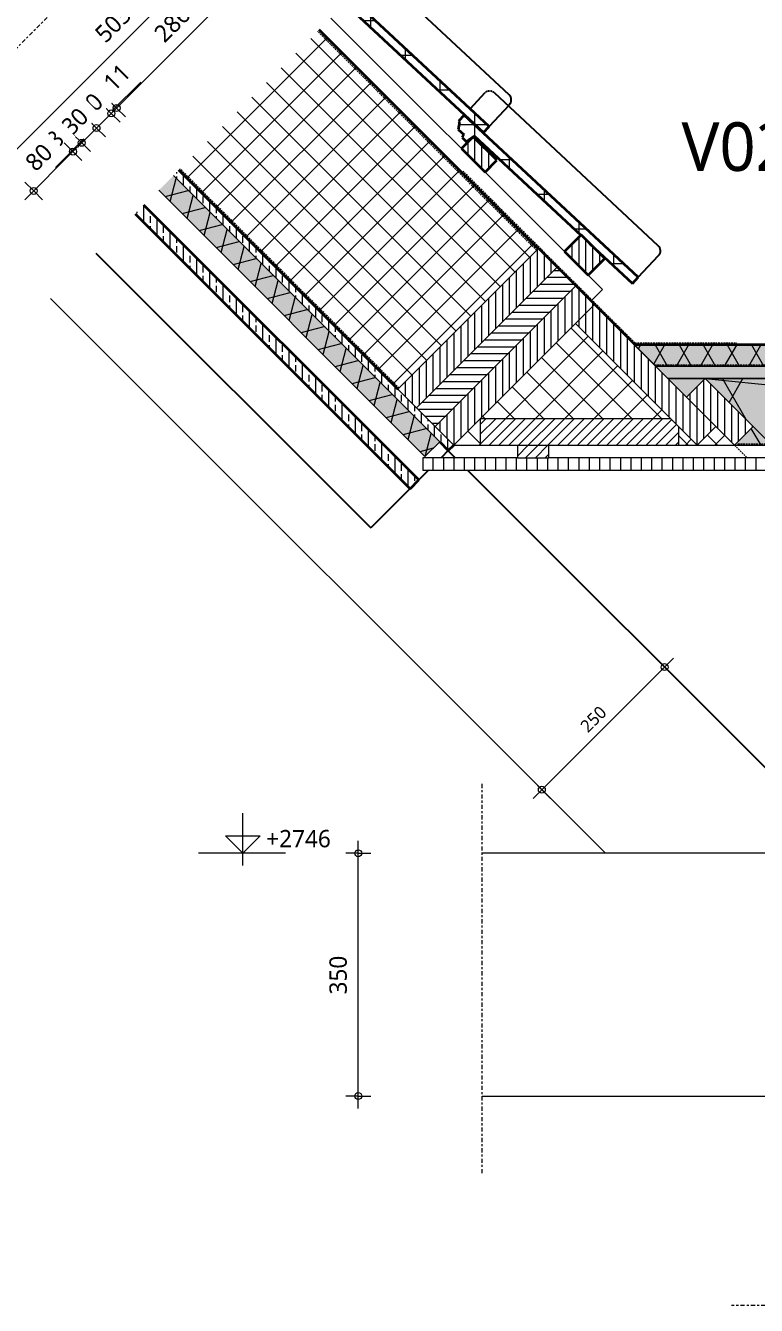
# Model space of a CAD drawing. Header units: millimetres. Extents: x 1789 to 13769, y 2055 to 27197.
# Drawn here: x 11203 to 12256, y 12398 to 14243 of the extents above; entities that cross this region are included whole.
import ezdxf

# ---------------------------------------------------------------- set-up
doc = ezdxf.new("R2010")
doc.units = ezdxf.units.MM
doc.linetypes.add('MV_center', pattern=[15, 6, -3, 3, -3])
doc.linetypes.add('MV_hidden', pattern=[3.75, 2.5, -1.25])
for name, color, linetype, lineweight in [('A-ANNO-DIMS', 211, 'Continuous', 13), ('A-ANNO-DIMS-10', 211, 'Continuous', 13), ('A-DETL', 90, 'Continuous', 13), ('A-DETL-GENF', 92, 'Continuous', 18), ('A-DETL-MEDM', 33, 'Continuous', 18), ('G-ANNO-TEXT', 231, 'Continuous', 13)]:
    doc.layers.add(name, color=color, linetype=linetype, lineweight=lineweight)
doc.styles.add('Segoe UI_2', font='segoeui.ttf', dxfattribs={"height": 25})
doc.styles.add('Segoe UI_3', font='segoeui.ttf', dxfattribs={"height": 70})
doc.styles.add('Segoe UI_6', font='segoeui.ttf', dxfattribs={"height": 18})
doc.dimstyles.new('1_8_mm', dxfattribs={"dimscale": 304.8, "dimtxt": 18.852551, "dimasz": 0.032808, "dimexe": 0.059055, "dimexo": 0.0625, "dimgap": 0.016404, "dimtad": 1, "dimdec": 0, "dimzin": 0, "dimdsep": 46, "dimtxsty": 'Segoe UI_6', "dimblk1": 'DOTBLANK', "dimblk2": 'DOTBLANK', "dimsah": 1, "dimcen": 0.09, "dimdle": 0.059055, "dimazin": 0, "dimtfac": 1, "dimtdec": 4, "dimtix": 1, "dimtmove": 0, "dimatfit": 3, "dimfxl": 0.059055, "dimfxlon": 1, "dimtvp": 1, "dimtfill": 1, "dimtolj": 1, "dimtzin": 0, "dimarcsym": 2})
doc.dimstyles.new('2_5_mm_2', dxfattribs={"dimscale": 304.8, "dimtxt": 26.184099, "dimasz": 0.032808, "dimexe": 0.059055, "dimexo": 0.0625, "dimgap": 0.029528, "dimtad": 1, "dimdec": 0, "dimzin": 0, "dimdsep": 46, "dimtxsty": 'Segoe UI_2', "dimblk1": 'DOTBLANK', "dimblk2": 'DOTBLANK', "dimsah": 1, "dimcen": 0.09, "dimdle": 0.059055, "dimazin": 0, "dimtfac": 1, "dimtdec": 4, "dimtix": 1, "dimtmove": 1, "dimatfit": 3, "dimfxl": 0.059055, "dimfxlon": 1, "dimtvp": 1, "dimtfill": 1, "dimtolj": 1, "dimtzin": 0, "dimarcsym": 2})
doc.dimstyles.new('2_5_mm_4', dxfattribs={"dimscale": 304.8, "dimtxt": 26.184099, "dimasz": 0.032808, "dimexe": 0.059055, "dimexo": 0.0625, "dimgap": 0.029528, "dimtad": 1, "dimdec": 0, "dimzin": 0, "dimdsep": 46, "dimtxsty": 'Segoe UI_2', "dimblk1": 'DOTBLANK', "dimblk2": 'DOTBLANK', "dimsah": 1, "dimcen": 0.09, "dimdle": 0.059055, "dimazin": 0, "dimtfac": 1, "dimtdec": 4, "dimtix": 1, "dimtmove": 0, "dimatfit": 3, "dimfxl": 0.059055, "dimfxlon": 1, "dimtvp": 1, "dimtfill": 1, "dimtolj": 1, "dimtzin": 0, "dimarcsym": 2})
pattern_1 = [(0, (0, 0), (0, 50), []), (90, (0, 0), (-50, 3e-15), [])]
pattern_2 = [(90, (0, 0), (-10, 6e-16), [])]
pattern_3 = [(90, (0, 0), (-19.05, 1e-15), []), (90, (9.525, 0), (-19.05, 1e-15), [9.525, -4.762])]
pattern_4 = [(60, (-2380.567, 120.812), (-25.98076, 15), []), (120, (-2380.567, 120.812), (-25.98076, -15), [])]
pattern_5 = [(45, (0, 0), (-7.071068, 7.071068), [])]

# ---------------------------------------------------------------- blocks, each defined once
blk = doc.blocks.new('NLRS_00_DI_maskeer - Type 1-4234716-Details Restauratie 1-10')
at = {"layer": 'A-DETL-GENF', "linetype": 'MV_center'}
blk.add_line((-100, 0), (461.2, 0), dxfattribs=at)
blk = doc.blocks.new('42 isolatie - Type 1-3773657-Details Restauratie 1-10')
at = {"layer": 'A-DETL-GENF'}
blk.add_hatch(color=256, dxfattribs=at).paths.add_polyline_path([(0.3, 30.8), (0.3, 0.8), (542.9, 0.8), (542.9, 30.8), (17.3, 30.8)])
at = {"layer": 'A-DETL-GENF', "lineweight": 13}
h = blk.add_hatch(dxfattribs=at)
h.set_pattern_fill('FP_13', color=256, style=0, pattern_type=2)
h.set_pattern_definition(pattern_4)
h.paths.add_polyline_path([(0.3, 30.8), (0.3, 0.8), (542.9, 0.8), (542.9, 30.8), (17.3, 30.8)])
at = {"layer": 'A-DETL-GENF'}
for p, q in [((542.9, 30.8), (0.3, 30.8)), ((0.3, 30.8), (0.3, 0.8)), ((542.9, 30.8), (0.3, 30.8)), ((0.3, 30.8), (0.3, 0.8)), ((0.3, 0.8), (542.9, 0.8)), ((0.3, 0.8), (542.9, 0.8))]:
    blk.add_line(p, q, dxfattribs=at)
blk = doc.blocks.new('42 isolatie - Type 1-3760046-Details Restauratie 1-10')
at = {"layer": 'A-DETL-GENF'}
blk.add_hatch(color=256, dxfattribs=at).paths.add_polyline_path([(944.2, 0.8), (914.2, 30.8), (-29.7, 30.8), (0.3, 0.8), (914.2, 0.8)])
at = {"layer": 'A-DETL-GENF', "lineweight": 13}
h = blk.add_hatch(dxfattribs=at)
h.set_pattern_fill('FP_13', color=256, style=0, pattern_type=2)
h.set_pattern_definition(pattern_4)
h.paths.add_polyline_path([(944.2, 0.8), (914.2, 30.8), (-29.7, 30.8), (0.3, 0.8), (914.2, 0.8)])
at = {"layer": 'A-DETL-GENF'}
for p, q in [((914.2, 30.8), (-29.7, 30.8)), ((-29.7, 30.8), (0.3, 0.8)), ((-29.7, 30.8), (0.3, 0.8)), ((944.2, 0.8), (914.2, 30.8)), ((0.3, 0.8), (814.4, 0.8))]:
    blk.add_line(p, q, dxfattribs=at)
blk = doc.blocks.new('42 isolatie - Type 1-3760047-Details Restauratie 1-10')
at = {"layer": 'A-DETL-GENF'}
h = blk.add_hatch(color=256, dxfattribs=at)
h.paths.add_polyline_path([(-42, 96.8), (-95.7, 96.8), (-68.9, 69.9)])
h.paths.add_polyline_path([(907.4, 0.8), (914, 0.8), (914, 96.8), (-42, 96.8), (27.1, 27.7), (0.3, 0.8), (691.7, 0.9), (691.6, 1.2), (691.6, 1.4), (689.5, 3), (689.8, 3.5), (694.1, 3), (694.6, 2.7), (694, 2.3), (693.8, 1.8), (693.7, 1.2), (693.9, 0.8), (695.5, 0.9), (695.8, 1.2), (696.5, 0.9), (696.8, 0.8), (697.8, 0.9), (697.8, 2.1), (696.8, 2.1), (696.8, 1.3), (695.4, 1.3), (695.3, 1.1), (694.7, 0.9), (694.4, 1.2), (694.5, 1.8), (694.8, 2.6), (695.5, 3.1), (696.4, 3.3), (712.5, 3.2), (713.4, 2.7), (713.8, 2.5), (714.3, 1.8), (714.7, 0.8), (901.7, 0.8)])
h.paths.add_polyline_path([(711.7, 0.8), (713.4, 0.8), (713.2, 1.3), (713, 1.6), (712.5, 1.9), (712.2, 2.1), (711.7, 2.1), (698.6, 2.1), (698.6, 0.8), (700.7, 0.8)])
at = {"layer": 'A-DETL-GENF', "lineweight": 13}
h = blk.add_hatch(dxfattribs=at)
h.set_pattern_fill('FP_70', color=256, style=0, pattern_type=2)
h.set_pattern_definition([(60, (0, 0), (-87.295, 50.4), []), (120, (0, 0), (-87.295, -50.4), [])])
h.paths.add_polyline_path([(-42, 96.8), (-95.7, 96.8), (-68.9, 69.9)])
h.paths.add_polyline_path([(907.4, 0.8), (914, 0.8), (914, 96.8), (-42, 96.8), (27.1, 27.7), (0.3, 0.8), (691.7, 0.9), (691.6, 1.2), (691.6, 1.4), (689.5, 3), (689.8, 3.5), (694.1, 3), (694.6, 2.7), (694, 2.3), (693.8, 1.8), (693.7, 1.2), (693.9, 0.8), (695.5, 0.9), (695.8, 1.2), (696.5, 0.9), (696.8, 0.8), (697.8, 0.9), (697.8, 2.1), (696.8, 2.1), (696.8, 1.3), (695.4, 1.3), (695.3, 1.1), (694.7, 0.9), (694.4, 1.2), (694.5, 1.8), (694.8, 2.6), (695.5, 3.1), (696.4, 3.3), (712.5, 3.2), (713.4, 2.7), (713.8, 2.5), (714.3, 1.8), (714.7, 0.8), (901.7, 0.8)])
h.paths.add_polyline_path([(711.7, 0.8), (713.4, 0.8), (713.2, 1.3), (713, 1.6), (712.5, 1.9), (712.2, 2.1), (711.7, 2.1), (698.6, 2.1), (698.6, 0.8), (700.7, 0.8)])
at = {"layer": 'A-DETL-GENF'}
for p, q in [((914, 96.8), (-95.7, 96.8)), ((914, 96.8), (907.4, 96.8)), ((0.3, 0.8), (65.2, 0.8)), ((0.3, 0.8), (65.2, 0.8)), ((65.2, 0.8), (110.2, 0.8)), ((110.2, 0.8), (470.2, 0.8)), ((110.2, 0.8), (470.2, 0.8)), ((470.2, 0.8), (515.2, 0.8)), ((515.2, 0.8), (664, 0.8)), ((515.2, 0.8), (664, 0.8)), ((664.8, 0.8), (691.6, 0.8)), ((664.8, 0.8), (691.6, 0.8)), ((693.9, 0.8), (695.3, 0.8)), ((693.9, 0.8), (695.3, 0.8)), ((696.6, 0.8), (697.8, 0.8)), ((696.6, 0.8), (697.8, 0.8)), ((698.6, 0.8), (713.4, 0.8)), ((698.6, 0.8), (713.4, 0.8)), ((714.6, 0.8), (736, 0.8)), ((714.6, 0.8), (736, 0.8)), ((736, 0.8), (781, 0.8)), ((781, 0.8), (901.7, 0.8)), ((781, 0.8), (901.7, 0.8)), ((901.7, 0.8), (914, 0.8)), ((907.4, 0.8), (914, 0.8))]:
    blk.add_line(p, q, dxfattribs=at)
blk = doc.blocks.new('00 plaatmateriaal - d_18 mm-3307143-Details Restauratie 1-10')
at = {"layer": 'A-DETL-GENF', "lineweight": 13}
h = blk.add_hatch(dxfattribs=at)
h.set_pattern_fill('FP_26', color=256, style=0, pattern_type=2)
h.set_pattern_definition([(270, (0, 0), (-15, -9e-16), [])])
h.paths.add_polyline_path([(51, 18), (0, 18), (0, 0), (970, 0), (970, 18), (411, 18)])
at = {"layer": 'A-DETL-MEDM'}
for p, q in [((970, 18), (0, 18)), ((0, 18), (0, 0)), ((0, 0), (6, 0)), ((51, 0), (411, 0)), ((456, 0), (788.8, 0)), ((833.8, 0), (970, 0)), ((970, 0), (970, 18))]:
    blk.add_line(p, q, dxfattribs=at)
blk = doc.blocks.new('NLRS_00_DI_maskeer - Type 1-4234699-Details Restauratie 1-10')
at = {"layer": 'A-DETL-GENF', "linetype": 'MV_center'}
blk.add_line((-100, 0), (819, 0), dxfattribs=at)
blk = doc.blocks.new('NLRS_00_DI_maskeer - Type 1-4234711-Details Restauratie 1-10')
at = {"layer": 'A-DETL-GENF', "linetype": 'MV_center'}
blk.add_line((840.8, 0), (-100, 0), dxfattribs=at)
blk = doc.blocks.new('DIMBLOCK362-Details Restauratie 1-10')
at = {"layer": 'A-ANNO-DIMS-10'}
for p, q in [((11681.9, 12682.1), (11681.9, 13068.1)), ((11681.9, 13050.1), (11663.9, 13050.1)), ((11681.9, 13050.1), (11699.9, 13050.1)), ((11681.9, 12700.1), (11663.9, 12700.1)), ((11681.9, 12700.1), (11699.9, 12700.1))]:
    blk.add_line(p, q, dxfattribs=at)
for centre in [(11681.9, 13050.1), (11681.9, 12700.1)]:
    blk.add_circle(centre, 5, dxfattribs=at)
at = {"layer": 'A-ANNO-DIMS-10', "color": 0, "insert": (11640.3, 12846.5), "char_height": 25, "width": 68.555, "attachment_point": 1, "rotation": 90, "line_spacing_factor": 1.142579, "style": 'Segoe UI_2', "bg_fill": 3, "box_fill_scale": 1.25, "bg_fill_color": 9, "bg_fill_true_color": 13158600, "bg_fill_transparency": 0}
blk.add_mtext('350', dxfattribs=at)
blk = doc.blocks.new('_DotBlank')
at = {"color": 0, "linetype": 'ByBlock', "lineweight": -2}
blk.add_line((-0.5, 0), (-1, 0), dxfattribs=at)
blk.add_circle((0, 0), 0.5, dxfattribs=at)
blk = doc.blocks.new('DIMBLOCK405-Details Restauratie 1-10')
at = {"layer": 'A-ANNO-DIMS-10'}
for p, q in [((11536, 14326.3), (11523.2, 14339)), ((11536, 14326.3), (11333.7, 14124)), ((11536, 14326.3), (11548.7, 14313.5)), ((11333.7, 14124), (11321, 14136.8)), ((11333.7, 14124), (11346.4, 14111.3))]:
    blk.add_line(p, q, dxfattribs=at)
for centre in [(11536, 14326.3), (11333.7, 14124)]:
    blk.add_circle(centre, 5, dxfattribs=at)
at = {"layer": 'A-ANNO-DIMS-10', "color": 0, "insert": (11385.2, 14234.4), "char_height": 25, "width": 68.555, "attachment_point": 1, "rotation": 45, "line_spacing_factor": 1.142579, "style": 'Segoe UI_2', "bg_fill": 3, "box_fill_scale": 1.25, "bg_fill_color": 9, "bg_fill_true_color": 13158600, "bg_fill_transparency": 0}
blk.add_mtext('286', dxfattribs=at)
blk = doc.blocks.new('DIMBLOCK406-Details Restauratie 1-10')
at = {"layer": 'A-ANNO-DIMS-10'}
for p, q in [((11368.4, 14161.3), (11327.3, 14120.2)), ((11325.9, 14116.2), (11313.2, 14129)), ((11333.7, 14124), (11321, 14136.8)), ((11333.7, 14124), (11325.9, 14116.2)), ((11325.9, 14116.2), (11338.7, 14103.5)), ((11327.3, 14120.2), (11329.8, 14120.1)), ((11333.7, 14124), (11346.4, 14111.3))]:
    blk.add_line(p, q, dxfattribs=at)
for centre in [(11333.7, 14124), (11325.9, 14116.2)]:
    blk.add_circle(centre, 5, dxfattribs=at)
at = {"layer": 'A-ANNO-DIMS-10', "color": 0, "insert": (11312, 14163.8), "char_height": 25, "width": 45.703, "attachment_point": 1, "rotation": 45, "line_spacing_factor": 1.142579, "style": 'Segoe UI_2', "bg_fill": 3, "box_fill_scale": 1.25, "bg_fill_color": 9, "bg_fill_true_color": 13158600, "bg_fill_transparency": 0}
blk.add_mtext('11', dxfattribs=at)
blk = doc.blocks.new('DIMBLOCK407-Details Restauratie 1-10')
at = {"layer": 'A-ANNO-DIMS-10'}
for p, q in [((11325.9, 14116.2), (11313.2, 14129)), ((11325.9, 14116.2), (11304.7, 14095)), ((11325.9, 14116.2), (11338.7, 14103.5)), ((11304.7, 14095), (11292, 14107.8)), ((11304.7, 14095), (11317.5, 14082.3))]:
    blk.add_line(p, q, dxfattribs=at)
for centre in [(11325.9, 14116.2), (11304.7, 14095)]:
    blk.add_circle(centre, 5, dxfattribs=at)
at = {"layer": 'A-ANNO-DIMS-10', "color": 0, "insert": (11272.4, 14121.6), "char_height": 25, "width": 45.703, "attachment_point": 1, "rotation": 45, "line_spacing_factor": 1.142579, "style": 'Segoe UI_2', "bg_fill": 3, "box_fill_scale": 1.25, "bg_fill_color": 9, "bg_fill_true_color": 13158600, "bg_fill_transparency": 0}
blk.add_mtext('30', dxfattribs=at)
blk = doc.blocks.new('DIMBLOCK408-Details Restauratie 1-10')
at = {"layer": 'A-ANNO-DIMS-10'}
for p, q in [((11304.7, 14095), (11283.5, 14073.8)), ((11304.7, 14095), (11292, 14107.8)), ((11304.7, 14095), (11317.5, 14082.3)), ((11283.5, 14073.8), (11270.8, 14086.5)), ((11283.5, 14073.8), (11296.2, 14061.1))]:
    blk.add_line(p, q, dxfattribs=at)
for centre in [(11304.7, 14095), (11283.5, 14073.8)]:
    blk.add_circle(centre, 5, dxfattribs=at)
at = {"layer": 'A-ANNO-DIMS-10', "color": 0, "insert": (11251.2, 14100.4), "char_height": 25, "width": 45.703, "attachment_point": 1, "rotation": 45, "line_spacing_factor": 1.142579, "style": 'Segoe UI_2', "bg_fill": 3, "box_fill_scale": 1.25, "bg_fill_color": 9, "bg_fill_true_color": 13158600, "bg_fill_transparency": 0}
blk.add_mtext('30', dxfattribs=at)
blk = doc.blocks.new('DIMBLOCK409-Details Restauratie 1-10')
at = {"layer": 'A-ANNO-DIMS-10'}
for p, q in [((11245.5, 14038.4), (11286.5, 14079.5)), ((11270.8, 14061.1), (11258.1, 14073.8)), ((11283.5, 14073.8), (11270.8, 14086.5)), ((11283.5, 14073.8), (11270.8, 14061.1)), ((11286.5, 14079.5), (11277.2, 14067.5)), ((11283.5, 14073.8), (11296.2, 14061.1)), ((11270.8, 14061.1), (11283.5, 14048.4))]:
    blk.add_line(p, q, dxfattribs=at)
for centre in [(11283.5, 14073.8), (11270.8, 14061.1)]:
    blk.add_circle(centre, 5, dxfattribs=at)
at = {"layer": 'A-ANNO-DIMS-10', "color": 0, "insert": (11216, 14067.8), "char_height": 25, "width": 45.703, "attachment_point": 1, "rotation": 45, "line_spacing_factor": 1.142579, "style": 'Segoe UI_2', "bg_fill": 3, "box_fill_scale": 1.25, "bg_fill_color": 9, "bg_fill_true_color": 13158600, "bg_fill_transparency": 0}
blk.add_mtext('18', dxfattribs=at)
blk = doc.blocks.new('DIMBLOCK410-Details Restauratie 1-10')
at = {"layer": 'A-ANNO-DIMS-10'}
for p, q in [((11270.8, 14061.1), (11258.1, 14073.8)), ((11270.8, 14061.1), (11201.5, 13991.8)), ((11270.8, 14061.1), (11283.5, 14048.4)), ((11214.2, 14004.5), (11201.5, 14017.3)), ((11214.2, 14004.5), (11226.9, 13991.8))]:
    blk.add_line(p, q, dxfattribs=at)
for centre in [(11270.8, 14061.1), (11214.2, 14004.5)]:
    blk.add_circle(centre, 5, dxfattribs=at)
at = {"layer": 'A-ANNO-DIMS-10', "color": 0, "insert": (11199.6, 14048.8), "char_height": 25, "width": 45.703, "attachment_point": 1, "rotation": 45, "line_spacing_factor": 1.142579, "style": 'Segoe UI_2', "bg_fill": 3, "box_fill_scale": 1.25, "bg_fill_color": 9, "bg_fill_true_color": 13158600, "bg_fill_transparency": 0}
blk.add_mtext('80', dxfattribs=at)
blk = doc.blocks.new('DIMBLOCK411-Details Restauratie 1-10')
at = {"layer": 'A-ANNO-DIMS-10'}
for p, q in [((11540.2, 14415.4), (11159.1, 14034.2)), ((11527.5, 14402.6), (11514.7, 14415.4)), ((11527.5, 14402.6), (11540.2, 14389.9)), ((11171.8, 14047), (11159.1, 14059.7)), ((11171.8, 14047), (11184.5, 14034.2))]:
    blk.add_line(p, q, dxfattribs=at)
for centre in [(11527.5, 14402.6), (11171.8, 14047)]:
    blk.add_circle(centre, 5, dxfattribs=at)
at = {"layer": 'A-ANNO-DIMS-10', "color": 0, "insert": (11300, 14234), "char_height": 25, "width": 68.555, "attachment_point": 1, "rotation": 45, "line_spacing_factor": 1.142579, "style": 'Segoe UI_2', "bg_fill": 3, "box_fill_scale": 1.25, "bg_fill_color": 9, "bg_fill_true_color": 13158600, "bg_fill_transparency": 0}
blk.add_mtext('503', dxfattribs=at)
blk = doc.blocks.new('DIMBLOCK412-Details Restauratie 1-10')
at = {"layer": 'A-ANNO-DIMS-10'}
for p, q in [((11933.7, 13128.8), (12135.9, 13331)), ((12123.2, 13318.3), (12110.5, 13331)), ((12123.2, 13318.3), (12135.9, 13305.5)), ((11946.4, 13141.5), (11933.7, 13154.2)), ((11946.4, 13141.5), (11959.1, 13128.8))]:
    blk.add_line(p, q, dxfattribs=at)
for centre in [(12123.2, 13318.3), (11946.4, 13141.5)]:
    blk.add_circle(centre, 5, dxfattribs=at)
at = {"layer": 'A-ANNO-DIMS-10', "color": 0, "insert": (12000.1, 13235.5), "char_height": 18, "width": 49.359, "attachment_point": 1, "rotation": 45, "line_spacing_factor": 1.142579, "style": 'Segoe UI_6', "bg_fill": 3, "box_fill_scale": 1.25, "bg_fill_color": 9, "bg_fill_true_color": 13158600, "bg_fill_transparency": 0}
blk.add_mtext('250', dxfattribs=at)

msp = doc.modelspace()

# ---------------------------------------------------------------- hatches: boundary and pattern name
at = {"layer": 'A-DETL-GENF', "lineweight": 13}
h = msp.add_hatch(dxfattribs=at)
h.set_pattern_fill('FP_6', color=253, style=0, pattern_type=2)
h.set_pattern_definition(pattern_1)
h.paths.add_polyline_path([(11862.2, 14088.5), (11870.4, 14097.3), (11671.6, 14282.7), (11663.1, 14274.2), (11777.8, 14167.2)])
h = msp.add_hatch(dxfattribs=at)
h.set_pattern_fill('FP_4', color=251, style=0, pattern_type=2)
h.set_pattern_definition([(45, (0, 0), (-21.213203, 21.213203), []), (135, (0, 0), (-21.213203, -21.213203), [])])
h.paths.add_polyline_path([(12170.4, 13638.1), (12224.1, 13638.1), (12197.3, 13664.9)])
h.paths.add_polyline_path([(12143.7, 13638.1), (12170.4, 13638.1), (12143.7, 13664.8)])
h.paths.add_polyline_path([(11857.7, 13638.1), (11857.7, 13676.1), (11819.7, 13638.1)])
h.paths.add_polyline_path([(11857.7, 13676.1), (12132.4, 13676.1), (11995, 13813.4), (11873.4, 13691.8)])
h.paths.add_polyline_path([(11739.1, 13718.7), (11941.3, 13920.9), (11625.6, 14236.6), (11423.3, 14034.4), (11734.1, 13723.6)])
h = msp.add_hatch(dxfattribs=at)
h.set_pattern_fill('FP_6', color=253, style=0, pattern_type=2)
h.set_pattern_definition(pattern_1)
h.paths.add_polyline_path([(12077.2, 13871.2), (12085.4, 13880), (11834.5, 14113.9), (11826.3, 14105.1), (11827.8, 14103.8), (11826, 14093.1), (11834.1, 14085.6), (11831.4, 14081.3), (11837.3, 14075.8), (11849, 14084), (12002.7, 13940.7), (12003.1, 13941.1), (12015.3, 13928.9), (12037, 13908.7)])
h = msp.add_hatch(dxfattribs=at)
h.set_pattern_fill('FP_11', color=253, style=0, pattern_type=2)
h.set_pattern_definition(pattern_2)
h.paths.add_polyline_path([(11864.5, 14031.6), (11881.5, 14048.6), (11847.5, 14082.5), (11830.6, 14065.6)])
h = msp.add_hatch(dxfattribs=at)
h.set_pattern_fill('FP_3', color=250, style=0, pattern_type=2)
h.set_pattern_definition(pattern_3)
h.paths.add_polyline_path([(11811.6, 13630.6), (11819.4, 13638.3), (11423.3, 14034.4), (11415.6, 14026.6), (11804.1, 13638.1)])
h = msp.add_hatch(dxfattribs=at)
h.set_pattern_fill('FP_3', color=250, style=0, pattern_type=2)
h.set_pattern_definition(pattern_3)
h.paths.add_polyline_path([(11756.5, 13575.4), (11769.2, 13588.1), (11373.1, 13984.2), (11360.4, 13971.5), (11710.1, 13621.8)])
h = msp.add_hatch(dxfattribs=at)
h.set_pattern_fill('FP_11', color=253, style=0, pattern_type=2)
h.set_pattern_definition(pattern_2)
h.paths.add_polyline_path([(12013, 13883.1), (12037, 13907.2), (12003.1, 13941.1), (11979.1, 13917.1)])
h = msp.add_hatch(dxfattribs=at)
h.set_pattern_fill('FP_11', color=253, style=0, pattern_type=2)
h.set_pattern_definition(pattern_2)
h.paths.add_polyline_path([(11765.9, 13691.8), (11968.2, 13894), (11941.3, 13920.9), (11739.1, 13718.7), (11760.4, 13697.4)])
at = {"layer": 'A-DETL-GENF'}
msp.add_hatch(color=7, dxfattribs=at).paths.add_polyline_path([(13054.3, 13752.1), (13175.8, 13752.1), (13175.8, 13834.1), (13215.7, 13834.1), (13218.9, 13833.5), (13221.8, 13832.3), (13224.3, 13830.3), (13226.2, 13827.8), (13227.4, 13824.9), (13227.9, 13821.7), (13227.6, 13818.6), (13226.5, 13815.6), (13224.7, 13813), (13222.3, 13810.9), (13219.5, 13809.5), (13216.4, 13808.8), (13213.2, 13808.9), (13210.2, 13809.8), (13207.7, 13811.3), (13205.6, 13813.3), (13204, 13815.6), (13203, 13818.3), (13202.6, 13821.2), (13212.2, 13821.4), (13212.2, 13822.9), (13201.1, 13822.6), (13201.3, 13819.1), (13202.3, 13815.8), (13204.1, 13812.7), (13206.6, 13810.3), (13209.6, 13808.4), (13213, 13807.4), (13216.5, 13807.3), (13220, 13808.1), (13223.2, 13809.7), (13225.8, 13812), (13227.8, 13814.9), (13229.1, 13818.3), (13229.4, 13821.8), (13228.9, 13825.3), (13227.5, 13828.6), (13225.3, 13831.4), (13222.5, 13833.6), (13219.3, 13835), (13215.8, 13835.6), (13174.3, 13835.6), (13174.3, 13753.6), (13055, 13753.6), (13025, 13783.6), (12080.8, 13783.6), (11942.4, 13922), (11941.3, 13920.9), (12080.1, 13782.1), (13024.3, 13782.1)])
at = {"layer": 'A-DETL-GENF', "lineweight": 13}
h = msp.add_hatch(dxfattribs=at)
h.set_pattern_fill('FP_80', color=250, style=0, pattern_type=2)
h.set_pattern_definition([(180, (0, 0), (-1e-15, -10), [])])
h.paths.add_polyline_path([(11792.8, 13664.9), (11995, 13867.2), (11968.2, 13894), (11765.9, 13691.8)])
h = msp.add_hatch(dxfattribs=at)
h.set_pattern_fill('FP_11', color=253, style=0, pattern_type=2)
h.set_pattern_definition(pattern_2)
h.paths.add_polyline_path([(11819.7, 13638.1), (12021.9, 13840.3), (11995, 13867.2), (11792.8, 13664.9)])
h = msp.add_hatch(dxfattribs=at)
h.set_pattern_fill('FP_11', color=253, style=0, pattern_type=2)
h.set_pattern_definition(pattern_2)
h.paths.add_polyline_path([(12170.4, 13638.1), (12197.3, 13664.9), (12021.9, 13840.3), (11995, 13813.4)])
h = msp.add_hatch(dxfattribs=at)
h.set_pattern_fill('FP_16', color=253, style=0, pattern_type=2)
h.set_pattern_definition([(0, (0, 0), (0, 10), [100, 0]), (45, (0, 0), (10.0013183, 0), [14.142, -14.142]), (315, (0, 0), (10.0013183, 0), [14.142, -14.142])])
h.paths.add_polyline_path([(13131.3, 13734.1), (13175.8, 13734.1), (13175.8, 13752.1), (12110.1, 13752.1), (12128.1, 13734.1), (12924.6, 13734.1)])
h = msp.add_hatch(dxfattribs=at)
h.set_pattern_fill('FP_11', color=253, style=0, pattern_type=2)
h.set_pattern_definition(pattern_2)
h.paths.add_polyline_path([(12224.1, 13638.1), (12251, 13664.9), (12181.9, 13734.1), (12155, 13707.2), (12197.3, 13664.9)])
h = msp.add_hatch(dxfattribs=at)
h.set_pattern_fill('FP_10', color=250, style=0, pattern_type=2)
h.set_pattern_definition(pattern_5)
h.paths.add_polyline_path([(11857.7, 13638.1), (12143.7, 13638.1), (12143.7, 13664.8), (12132.4, 13676.1), (11857.7, 13676.1)])
h = msp.add_hatch(dxfattribs=at)
h.set_pattern_fill('FP_10', color=250, style=0, pattern_type=2)
h.set_pattern_definition(pattern_5)
h.paths.add_polyline_path([(11956.3, 13620.1), (11956.3, 13638.1), (11911.3, 13638.1), (11911.3, 13620.1)])

# ---------------------------------------------------------------- linework, layer by layer
at = {"layer": 'A-DETL', "lineweight": 25}
for p, q in [((11899.2, 14142.8), (11709.1, 14320.2)), ((11863.8, 14145.4), (11842.9, 14122.9)), ((11870.4, 14097.3), (11899.7, 14128.7)), ((12114.2, 13925.6), (11878, 14145.9)), ((11834.7, 14114.1), (11834.5, 14113.9)), ((11303.8, 13914.9), (11699.9, 13518.8)), ((12085.4, 13880), (12114.7, 13911.4)), ((11798.9, 13642.6), (11821.4, 13620.1)), ((11811.3, 13630.2), (11801.1, 13620.1)), ((11783.1, 13602.1), (11699.9, 13518.8)), ((11839.4, 13602.1), (12391.4, 13050.1))]:
    msp.add_line(p, q, dxfattribs=at)
at = {"layer": 'A-DETL', "lineweight": 35}
for p, q in [((11870.4, 14097.3), (11671.6, 14282.7)), ((11663.1, 14274.2), (11862.2, 14088.5)), ((11941.3, 13920.9), (11625.6, 14236.6)), ((11834.5, 14113.9), (11826.3, 14105.1)), ((12085.4, 13880), (11834.5, 14113.9)), ((11827.8, 14103.8), (11826, 14093.1)), ((11826, 14093.1), (11834.1, 14085.6)), ((11826.3, 14105.1), (11827.8, 14103.8)), ((11862.2, 14088.5), (11870.4, 14097.3)), ((11847.5, 14082.5), (11830.6, 14065.6)), ((11834.1, 14085.6), (11831.4, 14081.3)), ((11831.4, 14081.3), (11837.3, 14075.8)), ((11837.3, 14075.8), (11849, 14084)), ((11881.5, 14048.6), (11847.5, 14082.5)), ((11849, 14084), (12002.7, 13940.7)), ((11830.6, 14065.6), (11864.5, 14031.6)), ((11864.5, 14031.6), (11881.5, 14048.6)), ((11739.1, 13718.7), (11423.3, 14034.4)), ((11423.3, 14034.4), (11739.1, 13718.7)), ((11769.2, 13588.1), (11373.1, 13984.2)), ((11360.4, 13971.5), (11756.5, 13575.4)), ((12003.1, 13941.1), (11979.1, 13917.1)), ((12037, 13907.2), (12003.1, 13941.1)), ((12015.3, 13928.9), (12077.2, 13871.2)), ((11979.1, 13917.1), (12013, 13883.1)), ((12013, 13883.1), (12037, 13907.2)), ((12077.2, 13871.2), (12085.4, 13880)), ((11799.2, 13643), (11811.6, 13630.6)), ((11811.6, 13630.6), (11819.4, 13638.3)), ((11756.5, 13575.4), (11769.2, 13588.1))]:
    msp.add_line(p, q, dxfattribs=at)
at = {"layer": 'A-DETL', "lineweight": 18}
for p, q in [((11642.5, 14253.6), (11979.1, 13917.1)), ((11941.3, 13920.9), (11739.1, 13718.7)), ((11942.4, 13922), (11941.3, 13920.9)), ((11968.2, 13894), (11941.3, 13920.9)), ((12080.8, 13783.6), (11942.4, 13922)), ((11765.9, 13691.8), (11968.2, 13894)), ((11995, 13867.2), (11968.2, 13894)), ((12013, 13883.1), (12033.8, 13862.3)), ((11792.8, 13664.9), (11995, 13867.2)), ((12021.9, 13840.3), (11995, 13867.2)), ((12033.8, 13862.3), (12017.9, 13846.4)), ((11238.4, 13849.5), (12037.9, 13050.1)), ((12021.9, 13840.3), (11995, 13813.4)), ((12197.3, 13664.9), (12021.9, 13840.3)), ((11819.7, 13638.1), (11995, 13813.4)), ((11995, 13813.4), (12170.4, 13638.1)), ((12080.1, 13782.1), (13024.3, 13782.1)), ((13025, 13783.6), (12080.8, 13783.6)), ((13175.8, 13752.1), (12110.1, 13752.1)), ((12128.1, 13734.1), (13175.8, 13734.1)), ((12181.9, 13734.1), (12155, 13707.2)), ((12181.9, 13734.1), (13137.8, 13638.1)), ((12251, 13664.9), (12181.9, 13734.1)), ((12181.9, 13734.1), (12277.9, 13638.1)), ((11739.1, 13718.7), (11765.9, 13691.8)), ((11765.9, 13691.8), (11792.8, 13664.9)), ((11857.7, 13676.1), (11857.7, 13638.1)), ((12132.4, 13676.1), (11857.7, 13676.1)), ((11792.8, 13664.9), (11819.7, 13638.1)), ((12143.7, 13638.1), (12143.7, 13664.8)), ((12170.4, 13638.1), (12197.3, 13664.9)), ((12197.3, 13664.9), (12224.1, 13638.1)), ((12224.1, 13638.1), (12251, 13664.9)), ((11819.7, 13638.1), (11857.7, 13638.1)), ((11857.7, 13638.1), (12143.7, 13638.1)), ((11911.3, 13638.1), (11911.3, 13620.1)), ((11956.3, 13620.1), (11956.3, 13638.1)), ((12143.7, 13638.1), (12224.1, 13638.1)), ((11911.3, 13620.1), (11956.3, 13620.1)), ((11515.5, 13032.6), (11515.5, 13107.6)), ((11515.5, 13050.1), (11490.5, 13075.1)), ((11490.5, 13075.1), (11540.5, 13075.1)), ((11515.5, 13050.1), (11540.5, 13075.1)), ((11576.9, 13050.1), (11451.9, 13050.1)), ((12359.5, 13050.1), (11860.4, 13050.1)), ((11860.4, 12700.1), (12359.5, 12700.1))]:
    msp.add_line(p, q, dxfattribs=at)
at = {"layer": 'A-DETL', "linetype": 'MV_hidden', "lineweight": 18}
for p, q in [((11939.2, 13918.8), (11623.4, 14234.5)), ((11740.8, 13720.4), (11425.1, 14036.2)), ((12080.5, 13785.4), (11833, 14032.8)), ((12080.5, 13785.4), (12227.2, 13785.4)), ((12108.5, 13754.1), (13054.5, 13754.1)), ((12144.1, 13752), (12144.1, 13754.1)), ((12224.1, 13638.1), (12242.1, 13620.1)), ((12229.1, 13638.1), (12229.1, 13640.1)), ((12229.1, 13640.1), (13139.1, 13640.1))]:
    msp.add_line(p, q, dxfattribs=at)
at = {"layer": 'A-DETL', "linetype": 'MV_hidden', "lineweight": 25}
msp.add_arc((11871.1, 14138.5), 10, 47, 137, dxfattribs=at)
at = {"layer": 'A-DETL', "lineweight": 25}
for centre in [(11892.4, 14135.5), (12107.4, 13918.3)]:
    msp.add_arc(centre, 10, 317, 47, dxfattribs=at)

# ---------------------------------------------------------------- block references
at = {"layer": 'A-DETL-GENF', "linetype": 'MV_center'}
for name, p, rotation in [('NLRS_00_DI_maskeer - Type 1-4234711-Details Restauratie 1-10', (10978.4, 13999.2), 45.00000000000331), ('NLRS_00_DI_maskeer - Type 1-4234716-Details Restauratie 1-10', (11860.4, 12688.9), 90), ('NLRS_00_DI_maskeer - Type 1-4234699-Details Restauratie 1-10', (13038.6, 12398.4), 180)]:
    msp.add_blockref(name, p, dxfattribs=dict(at, rotation=rotation))
at = {"layer": 'A-DETL-GENF', "rotation": 134.9999999999999}
msp.add_blockref('42 isolatie - Type 1-3773657-Details Restauratie 1-10', (11800, 13643.3), dxfattribs=at)
at = {"layer": 'A-DETL-GENF'}
for name, p in [('42 isolatie - Type 1-3760046-Details Restauratie 1-10', (12110.2, 13751.3)), ('42 isolatie - Type 1-3760047-Details Restauratie 1-10', (12223.9, 13637.3))]:
    msp.add_blockref(name, p, dxfattribs=at)
at = {"layer": 'A-DETL-MEDM', "rotation": 180}
msp.add_blockref('00 plaatmateriaal - d_18 mm-3307143-Details Restauratie 1-10', (12745.1, 13620.1), dxfattribs=at)

# ---------------------------------------------------------------- texts
at = {"layer": 'G-ANNO-TEXT', "color": 7, "insert": (12147.6, 14103.3), "char_height": 70, "width": 272.574, "attachment_point": 1, "style": 'Segoe UI_3'}
msp.add_mtext('V024', dxfattribs=at)

# ---------------------------------------------------------------- next in the draw order: dimensions: what is measured, and where the dimension line sits
at = {"layer": 'A-ANNO-DIMS'}
for base, p1, p2, angle, dimstyle, override, picture, middle in [((11333.7, 14124), (11548.7, 14313.5), (11346.4, 14111.3), 45, '2_5_mm_4', {"dimpost": '<>', "dimfxl": 286}, 'DIMBLOCK405-Details Restauratie 1-10', (11419.3, 14240.6)), ((12123.2, 13318.3), (11933.7, 13154.2), (12110.5, 13331), 45, '1_8_mm', {"dimpost": '<>', "dimfxl": 250.001841}, 'DIMBLOCK412-Details Restauratie 1-10', (12024.7, 13240)), ((11681.9, 13050.1), (11699.9, 12700.1), (11699.9, 13050.1), 90, '2_5_mm_4', {"dimpost": '<>', "dimfxl": 350}, 'DIMBLOCK362-Details Restauratie 1-10', (11660, 12875.1))]:
    dim = msp.add_linear_dim(base=base, p1=p1, p2=p2, angle=angle, dimstyle=dimstyle, override=override, dxfattribs=at)
    dim.commit()
    dim.dimension.update_dxf_attribs({"geometry": picture, "text_midpoint": middle})

# ---------------------------------------------------------------- next in the draw order: texts
at = {"layer": 'G-ANNO-TEXT', "color": 7, "insert": (11549.2, 13083.6), "char_height": 25, "width": 121.856, "attachment_point": 1, "style": 'Segoe UI_2', "bg_fill": 3, "box_fill_scale": 1.25, "bg_fill_color": 9, "bg_fill_true_color": 13158600, "bg_fill_transparency": 0}
msp.add_mtext('+2746', dxfattribs=at)

# ---------------------------------------------------------------- next in the draw order: dimensions: what is measured, and where the dimension line sits
at = {"layer": 'A-ANNO-DIMS'}
dim = msp.add_linear_dim(base=(11325.9, 14116.2), p1=(11346.4, 14111.3), p2=(11338.7, 14103.5), angle=45, dimstyle='2_5_mm_2', override={"dimpost": '<>', "dimfxl": 11}, dxfattribs=at)
dim.commit()
dim.dimension.update_dxf_attribs({"geometry": 'DIMBLOCK406-Details Restauratie 1-10', "text_midpoint": (11340, 14168.2), "dimtype": 160, "text_rotation": 45})

# ---------------------------------------------------------------- next in the draw order: dimensions: what is measured, and where the dimension line sits
dim = msp.add_linear_dim(base=(11304.7, 14095), p1=(11338.7, 14103.5), p2=(11317.5, 14082.3), angle=45, dimstyle='2_5_mm_4', override={"dimpost": '<>', "dimfxl": 30}, dxfattribs=at)
dim.commit()
dim.dimension.update_dxf_attribs({"geometry": 'DIMBLOCK407-Details Restauratie 1-10', "text_midpoint": (11299.8, 14121.1)})

# ---------------------------------------------------------------- next in the draw order: dimensions: what is measured, and where the dimension line sits
dim = msp.add_linear_dim(base=(11283.5, 14073.8), p1=(11317.5, 14082.3), p2=(11296.2, 14061.1), angle=45, dimstyle='2_5_mm_4', override={"dimpost": '<>', "dimfxl": 29.998059}, dxfattribs=at)
dim.commit()
dim.dimension.update_dxf_attribs({"geometry": 'DIMBLOCK408-Details Restauratie 1-10', "text_midpoint": (11278.6, 14099.9)})

# ---------------------------------------------------------------- next in the draw order: dimensions: what is measured, and where the dimension line sits
dim = msp.add_linear_dim(base=(11270.8, 14061.1), p1=(11296.2, 14061.1), p2=(11283.5, 14048.4), angle=45, dimstyle='2_5_mm_2', override={"dimpost": '<>', "dimfxl": 18}, dxfattribs=at)
dim.commit()
dim.dimension.update_dxf_attribs({"geometry": 'DIMBLOCK409-Details Restauratie 1-10', "text_midpoint": (11244, 14072.2), "dimtype": 160, "text_rotation": 45})

# ---------------------------------------------------------------- next in the draw order: dimensions: what is measured, and where the dimension line sits
dim = msp.add_linear_dim(base=(11214.2, 14004.5), p1=(11283.5, 14048.4), p2=(11226.9, 13991.8), angle=45, dimstyle='2_5_mm_4', override={"dimpost": '<>', "dimfxl": 80}, dxfattribs=at)
dim.commit()
dim.dimension.update_dxf_attribs({"geometry": 'DIMBLOCK410-Details Restauratie 1-10', "text_midpoint": (11227, 14048.3)})

# ---------------------------------------------------------------- next in the draw order: dimensions: what is measured, and where the dimension line sits
dim = msp.add_linear_dim(base=(11171.8, 14047), p1=(11540.2, 14389.9), p2=(11184.5, 14034.2), angle=45, dimstyle='2_5_mm_4', override={"dimpost": '<>', "dimfxl": 502.998059}, dxfattribs=at)
dim.commit()
dim.dimension.update_dxf_attribs({"geometry": 'DIMBLOCK411-Details Restauratie 1-10', "text_midpoint": (11334.1, 14240.3)})

doc.saveas('drawing.dxf')
